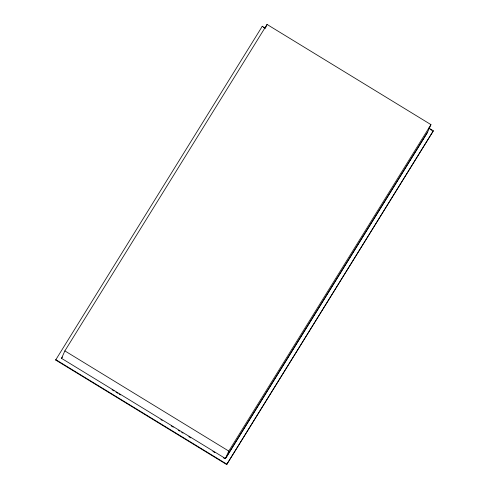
<?xml version="1.0" encoding="UTF-8"?>
<svg xmlns="http://www.w3.org/2000/svg" width="489" height="489" viewBox="0 0 489 489"><rect width="100%" height="100%" fill="white"/><g stroke="black" fill="none" stroke-linecap="round" stroke-linejoin="round"><path stroke-width="0.73" d="M55.654 360.014L55.819 359.653L226.859 464.189L226.694 464.55L55.654 360.014L262.306 26.253L265.558 28.24M427.63 132.085L225.447 458.541L61.535 358.358L64.866 350.9L267.049 24.45L430.962 124.628L427.447 132.488L226.071 457.643M262.141 26.614L262.306 26.253M265.533 27.836L267.049 24.45M225.447 458.541L228.779 451.084L430.962 124.628M428.792 128.008L433.346 130.789L433.181 131.15L226.694 464.55M61.535 358.358L62.335 357.062M226.859 464.189L433.346 130.789M263.443 27.408L264.745 28.203M430.583 129.561L431.879 130.355M64.866 350.9L228.779 451.084M112.085 389.77L114.041 390.962M115.991 392.154L117.941 393.345M119.243 394.14L120.545 394.935M160.869 419.586L162.171 420.381M171.278 425.943L173.228 427.135M178.436 430.32L179.732 431.115M181.688 432.307L182.984 433.101M188.84 436.677L190.789 437.869M212.904 451.39L214.86 452.582M223.314 457.747L224.616 458.541"/></g></svg>
